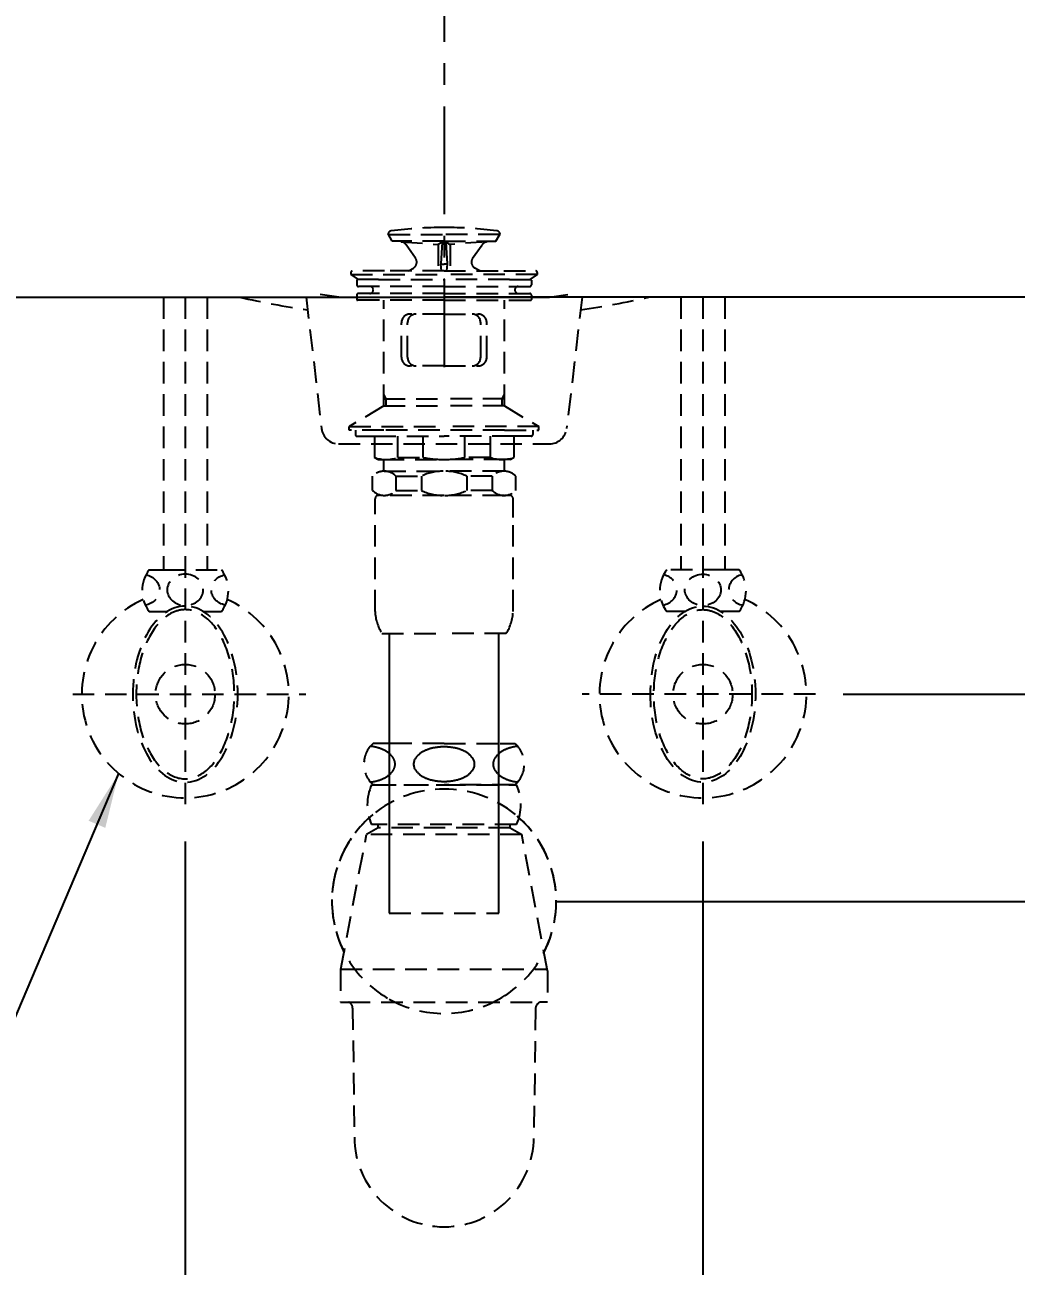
# Model space of a CAD drawing. Extents: x 0 to 3651, y -181 to 2100.
# Drawn here: x 600.1 to 887.4, y 227.6 to 587.1 of the extents above; entities that cross this region are included whole.
import ezdxf

# ---------------------------------------------------------------- set-up
doc = ezdxf.new("R2010")
doc.units = 0
doc.header["$LTSCALE"] = 25
doc.header["$MEASUREMENT"] = 0
doc.linetypes.add('CENTER', pattern=[2, 1.25, -0.25, 0.25, -0.25])
doc.linetypes.add('HIDDEN', pattern=[0.375, 0.25, -0.125])
doc.layers.get('0').update_dxf_attribs({"linetype": 'CONTINUOUS'})
doc.layers.get('DEFPOINTS').update_dxf_attribs({"linetype": 'CONTINUOUS'})
for name, color, linetype in [('1', 1, 'CONTINUOUS'), ('3', 3, 'CONTINUOUS'), ('4', 4, 'CONTINUOUS'), ('6', 6, 'CONTINUOUS'), ('7', 7, 'CONTINUOUS')]:
    doc.layers.add(name, color=color, linetype=linetype)
doc.styles.get("Standard").update_dxf_attribs({"font": 'NanumGothic.ttf'})
doc.dimstyles.get("Standard").update_dxf_attribs({"dimtxt": 2.5, "dimasz": 2, "dimexe": 2, "dimexo": 1, "dimgap": 1.5, "dimtad": 1, "dimdec": 0, "dimlfac": 10, "dimrnd": 0.5, "dimzin": 0, "dimdsep": 46, "dimtxsty": 'Standard', "dimcen": 0, "dimclrt": 2, "dimadec": 0, "dimazin": 0, "dimtfac": 1, "dimtdec": 0, "dimtmove": 0, "dimatfit": 3, "dimfxl": 0, "dimtolj": 1, "dimtzin": 0, "dimarcsym": 0})

# ---------------------------------------------------------------- blocks, each defined once
blk = doc.blocks.new('*D4')
at = {"layer": '1', "color": 3, "lineweight": -2}
for p, q in [((646.62, 350.6), (646.62, 125.27)), ((796.62, 350.6), (796.62, 125.27)), ((780.62, 133.27), (662.62, 133.27))]:
    blk.add_line(p, q, dxfattribs=at)
at = {"layer": '1', "color": 3}
for points in [[(662.62, 135.94), (662.62, 130.6), (646.62, 133.27)], [(780.62, 135.94), (780.62, 130.6), (796.62, 133.27)]]:
    blk.add_solid(points, dxfattribs=at)
at = {"layer": 'DEFPOINTS', "color": 0}
for p in [(646.62, 358.6), (796.62, 358.6), (646.62, 133.27)]:
    blk.add_point(p, dxfattribs=at)
at = {"layer": '1', "color": 2, "insert": (721.62, 156.47), "char_height": 28, "attachment_point": 5}
blk.add_mtext('\\A1;150', dxfattribs=at)
blk = doc.blocks.new('*D10')
at = {"layer": '3', "color": 3, "lineweight": -2}
for p, q in [((461.62, 575.72), (461.62, 17.8)), ((981.62, 575.72), (981.62, 17.8)), ((477.62, 25.8), (965.62, 25.8))]:
    blk.add_line(p, q, dxfattribs=at)
at = {"layer": '3', "color": 3}
for points in [[(477.62, 28.47), (477.62, 23.14), (461.62, 25.8)], [(965.62, 28.47), (965.62, 23.14), (981.62, 25.8)]]:
    blk.add_solid(points, dxfattribs=at)
at = {"layer": 'DEFPOINTS', "color": 0}
for p in [(461.62, 583.72), (981.62, 583.72), (981.62, 25.8)]:
    blk.add_point(p, dxfattribs=at)
at = {"layer": '3', "color": 2, "insert": (721.62, 49.04), "char_height": 28, "attachment_point": 5}
blk.add_mtext('\\A1;520', dxfattribs=at)
blk = doc.blocks.new('*D19')
at = {"layer": '1', "color": 3, "lineweight": -2}
for p, q in [((1031.48, 643.26), (1274.85, 643.26)), ((1266.85, 627.26), (1266.85, 474.17)), ((1266.85, 349.26), (1266.85, 427.65)), ((754.39, 333.26), (1274.85, 333.26))]:
    blk.add_line(p, q, dxfattribs=at)
at = {"layer": '1', "color": 3}
for points in [[(1264.19, 627.26), (1269.52, 627.26), (1266.85, 643.26)], [(1264.19, 349.26), (1269.52, 349.26), (1266.85, 333.26)]]:
    blk.add_solid(points, dxfattribs=at)
at = {"layer": 'DEFPOINTS', "color": 0}
for p in [(1023.48, 643.26), (746.39, 333.26, 9.25), (1266.85, 333.26)]:
    blk.add_point(p, dxfattribs=at)
at = {"layer": '1', "color": 2, "insert": (1266.85, 450.91), "char_height": 28, "attachment_point": 5}
blk.add_mtext('\\A1;310', dxfattribs=at)
blk = doc.blocks.new('*D21')
at = {"layer": '1', "color": 3, "lineweight": -2}
for p, q in [((837.24, 393.26), (1207.22, 393.26)), ((1199.22, 377.26), (1199.22, 219.75)), ((1199.22, -100.74), (1199.22, 173.35)), ((1084.13, -116.74), (1207.22, -116.74))]:
    blk.add_line(p, q, dxfattribs=at)
at = {"layer": '1', "color": 3}
for points in [[(1196.55, 377.26), (1201.89, 377.26), (1199.22, 393.26)], [(1196.55, -100.74), (1201.89, -100.74), (1199.22, -116.74)]]:
    blk.add_solid(points, dxfattribs=at)
at = {"layer": 'DEFPOINTS', "color": 0}
for p in [(829.24, 393.26, 9.25), (1076.13, -116.74), (1199.22, -116.74)]:
    blk.add_point(p, dxfattribs=at)
at = {"layer": '1', "color": 2, "insert": (1199.22, 196.55), "char_height": 28, "attachment_point": 5}
blk.add_mtext('\\A1;510', dxfattribs=at)

msp = doc.modelspace()

# ---------------------------------------------------------------- linework, layer by layer
at = {"color": 0}
msp.add_line((691.11679, 508.26135, 419.76184), (752.11679, 508.26135, 419.76184), dxfattribs=at)
at = {"color": 4, "linetype": 'HIDDEN'}
for p, q in [((700.61679, 367.01198, 9.25406), (721.61679, 367.01198, 9.25406)), ((721.61679, 367.01198, 9.25406), (742.61679, 367.01198, 9.25406)), ((691.71173, 313.6089, 9.25406), (699.11679, 352.6089, 9.25406)), ((702.51679, 354.6089, 9.25406), (699.11679, 352.6089, 9.25406)), ((744.11679, 352.6089, 9.25406), (699.11679, 352.6089, 9.25406)), ((742.61679, 355.51198, 9.25406), (700.61679, 355.51198, 9.25406)), ((702.51679, 354.6089, 9.25406), (702.51679, 355.51198, 9.25406)), ((740.71679, 354.6089, 9.25406), (702.51679, 354.6089, 9.25406)), ((740.71679, 354.6089, 9.25406), (740.71679, 355.51198, 9.25406)), ((740.71679, 354.6089, 9.25406), (744.11679, 352.6089, 9.25406)), ((751.61679, 313.1089, 9.25406), (744.11679, 352.6089, 9.25406)), ((691.61679, 313.6089, 9.25406), (691.61679, 304.1089, 9.25406)), ((691.61679, 313.6089, 9.25406), (751.52186, 313.6089, 9.25406)), ((751.61679, 313.1089, 9.25406), (751.61679, 304.1089, 9.25406)), ((691.61679, 304.1089, 9.25406), (693.98857, 304.1089, 9.25406)), ((693.98857, 304.1089, 9.25406), (749.61679, 304.1089, 9.25406)), ((695.11679, 302.3089, 9.25406), (695.61679, 265.01198, 9.25406)), ((748.11679, 302.17241, 9.25406), (747.61679, 265.01198, 9.25406)), ((751.61679, 304.1089, 9.25406), (749.61679, 304.1089, 9.25406))]:
    msp.add_line(p, q, dxfattribs=at)
for centre, radius, start, end in [((713.21679, 361.26198, 9.25406), 13.85, 155.4704525, 204.5295475), ((730.01679, 361.26198, 9.25406), 13.85, 335.4704525, 24.5295475), ((693.11679, 302.3089, 9.25406), 2, 0, 64.1580672), ((750.11679, 302.17241, 9.25406), 2, 104.4775122, 180), ((721.61679, 265.01198, 9.25406), 26, 180, 0)]:
    msp.add_arc(centre, radius, start, end, dxfattribs=at)
at = {"layer": '1', "color": 1, "linetype": 'CENTER'}
msp.add_line((721.61662, 663.51135), (721.61662, 488.01135), dxfattribs=at)
at = {"layer": '1', "color": 3}
for p, q in [((691.10694, 508.26352, 419.76184), (685.70814, 509.02266, 419.76184)), ((752.11682, 508.26138, 419.76184), (757.51567, 509.02014, 419.76184))]:
    msp.add_line(p, q, dxfattribs=at)
at = {"layer": '3', "linetype": 'HIDDEN'}
for p, q in [((706.61679, 524.45584, 9.25406), (705.38547, 526.58855, 9.25406)), ((705.50201, 526.3867, 9.25406), (721.61679, 526.3867, 9.25406)), ((737.73157, 526.3867, 9.25406), (721.61679, 526.3867, 9.25406)), ((736.61679, 524.45584, 9.25406), (737.84811, 526.58855, 9.25406)), ((721.61679, 524.45584, 9.25406), (706.61679, 524.45584, 9.25406)), ((709.13207, 524.27155, 9.25406), (719.86679, 523.57018, 9.25406)), ((713.34213, 519.57655, 9.25406), (710.62392, 523.42952, 9.25406)), ((721.61679, 524.45584, 9.25406), (719.86679, 523.57018, 9.25406)), ((719.86679, 523.57018, 9.25406), (719.86679, 515.85584, 9.25406)), ((721.09912, 524.19385, 9.25406), (720.66679, 517.78597, 9.25406)), ((721.61679, 524.45584, 9.25406), (723.36679, 523.57018, 9.25406)), ((721.61679, 524.45584, 9.25406), (736.61679, 524.45584, 9.25406)), ((722.13447, 524.19385, 9.25406), (722.56679, 517.78597, 9.25406)), ((734.10152, 524.27155, 9.25406), (723.36679, 523.57018, 9.25406)), ((723.36679, 523.57018, 9.25406), (723.36679, 515.85584, 9.25406)), ((729.89145, 519.57655, 9.25406), (732.60966, 523.42952, 9.25406)), ((720.86989, 515.85584, 9.25406), (720.66679, 517.81016, 9.25406)), ((720.66679, 517.81016, 9.25406), (721.61679, 517.81016, 9.25406)), ((722.56679, 517.81016, 9.25406), (721.61679, 517.81016, 9.25406)), ((722.36369, 515.85584, 9.25406), (722.56679, 517.81016, 9.25406)), ((694.61679, 515.45584, 9.25406), (694.61679, 514.85584, 9.25406)), ((694.61679, 514.85584, 9.25406), (696.75901, 513.35584, 9.25406)), ((694.61679, 514.85584, 9.25406), (721.61679, 514.85584, 9.25406)), ((704.31679, 515.85584, 9.25406), (695.01679, 515.85584, 9.25406)), ((721.61679, 515.85584, 9.25406), (704.31679, 515.85584, 9.25406)), ((711.26037, 515.85584, 9.25406), (712.70789, 516.69157, 9.25406)), ((721.61679, 515.85584, 9.25406), (738.91679, 515.85584, 9.25406)), ((748.61679, 514.85584, 9.25406), (721.61679, 514.85584, 9.25406)), ((731.97322, 515.85584, 9.25406), (730.5257, 516.69157, 9.25406)), ((738.91679, 515.85584, 9.25406), (748.21679, 515.85584, 9.25406)), ((748.61679, 514.85584, 9.25406), (746.47457, 513.35584, 9.25406)), ((748.61679, 515.45584, 9.25406), (748.61679, 514.85584, 9.25406)), ((696.31496, 513.15584, 9.25406), (696.31496, 511.85584, 9.25406)), ((702.61679, 513.35584, 9.25406), (696.51496, 513.35584, 9.25406)), ((721.61679, 511.35584, 9.25406), (696.81496, 511.35584, 9.25406)), ((702.61679, 513.35584, 9.25406), (721.61679, 513.35584, 9.25406)), ((740.61679, 513.35584, 9.25406), (721.61679, 513.35584, 9.25406)), ((721.61679, 511.35584, 9.25406), (746.41863, 511.35584, 9.25406)), ((740.61679, 513.35584, 9.25406), (746.71863, 513.35584, 9.25406)), ((746.91863, 513.15584, 9.25406), (746.91863, 511.85584, 9.25406)), ((696.31496, 508.85584, 9.25406), (696.31496, 507.55584, 9.25406)), ((721.61679, 507.35584, 9.25406), (696.51496, 507.35584, 9.25406)), ((721.61679, 509.35584, 9.25406), (696.81496, 509.35584, 9.25406)), ((704.11679, 476.76143, 9.25406), (704.11679, 507.35584, 9.25406)), ((721.61679, 509.35584, 9.25406), (746.41863, 509.35584, 9.25406)), ((721.61679, 507.35584, 9.25406), (746.71863, 507.35584, 9.25406)), ((739.11679, 476.76143, 9.25406), (739.11679, 507.35584, 9.25406)), ((746.91863, 508.85584, 9.25406), (746.91863, 507.55584, 9.25406)), ((709.24242, 490.85584, 9.25406), (709.24242, 500.85584, 9.25406)), ((711.01019, 490.85584, 9.25406), (711.01019, 500.85584, 9.25406)), ((721.61679, 503.35584, 9.25406), (711.74242, 503.35584, 9.25406)), ((721.61679, 503.35584, 9.25406), (731.49116, 503.35584, 9.25406)), ((732.22339, 490.85584, 9.25406), (732.22339, 500.85584, 9.25406)), ((733.99116, 490.85584, 9.25406), (733.99116, 500.85584, 9.25406)), ((721.61679, 488.35584, 9.25406), (711.74242, 488.35584, 9.25406)), ((721.61679, 488.35584, 9.25406), (731.49116, 488.35584, 9.25406)), ((704.81679, 478.85584, 9.25406), (704.11679, 480.06828, 9.25406)), ((704.11679, 478.85584, 9.25406), (721.61679, 478.85584, 9.25406)), ((704.81679, 476.76143, 9.25406), (704.81679, 478.85584, 9.25406)), ((739.11679, 478.85584, 9.25406), (721.61679, 478.85584, 9.25406)), ((738.41679, 478.85584, 9.25406), (739.11679, 480.06828, 9.25406)), ((738.41679, 476.76143, 9.25406), (738.41679, 478.85584, 9.25406)), ((704.11679, 476.76143, 9.25406), (694.11679, 470.76143, 9.25406)), ((704.11679, 476.76143, 9.25406), (721.61679, 476.76143, 9.25406)), ((739.11679, 476.76143, 9.25406), (721.61679, 476.76143, 9.25406)), ((739.11679, 476.76143, 9.25406), (749.11679, 470.76143, 9.25406)), ((694.11679, 470.76143, 9.25406), (721.61679, 470.76143, 9.25406)), ((694.11679, 469.76143, 9.25406), (694.11679, 470.76143, 9.25406)), ((704.11679, 469.76143, 9.25406), (694.11679, 469.76143, 9.25406)), ((695.92466, 469.76143, 9.25406), (695.92466, 468.46143, 9.25406)), ((696.42466, 467.96143, 9.25406), (701.42466, 467.96143, 9.25406)), ((701.42466, 467.96143, 9.25406), (721.61679, 467.96143, 9.25406)), ((701.42466, 467.96143, 9.25406), (701.42466, 461.83878, 9.25406)), ((739.11679, 469.76143, 9.25406), (704.11679, 469.76143, 9.25406)), ((708.19944, 461.83878, 9.25406), (708.19944, 467.96143, 9.25406)), ((715.60011, 461.83878, 9.25406), (715.60011, 467.96143, 9.25406)), ((749.11679, 470.76143, 9.25406), (721.61679, 470.76143, 9.25406)), ((741.80892, 467.96143, 9.25406), (721.61679, 467.96143, 9.25406)), ((727.63348, 461.83878, 9.25406), (727.63348, 467.96143, 9.25406)), ((735.03414, 461.83878, 9.25406), (735.03414, 467.96143, 9.25406)), ((739.11679, 469.76143, 9.25406), (749.11679, 469.76143, 9.25406)), ((741.80892, 467.96143, 9.25406), (741.80892, 461.83878, 9.25406)), ((746.80892, 467.96143, 9.25406), (741.80892, 467.96143, 9.25406)), ((747.30892, 469.76143, 9.25406), (747.30892, 468.46143, 9.25406)), ((749.11679, 469.76143, 9.25406), (749.11679, 470.76143, 9.25406)), ((702.42466, 461.26143, 9.25406), (701.42466, 461.83878, 9.25406)), ((702.42466, 461.26143, 9.25406), (703.82466, 461.26143, 9.25406)), ((703.82466, 461.26143, 9.25406), (721.61679, 461.26143, 9.25406)), ((704.11679, 457.85019, 9.25406), (704.11679, 461.26143, 9.25406)), ((708.19944, 461.83878, 9.25406), (715.60011, 461.83878, 9.25406)), ((739.40892, 461.26143, 9.25406), (721.61679, 461.26143, 9.25406)), ((735.03414, 461.83878, 9.25406), (727.63348, 461.83878, 9.25406)), ((739.11679, 457.85019, 9.25406), (739.11679, 461.26143, 9.25406)), ((740.80892, 461.26143, 9.25406), (739.40892, 461.26143, 9.25406)), ((740.80892, 461.26143, 9.25406), (741.80892, 461.83878, 9.25406)), ((704.26049, 457.85584, 9.25406), (721.3731, 457.85584, 9.25406)), ((738.9731, 457.85584, 9.25406), (721.86049, 457.85584, 9.25406)), ((700.8731, 452.29922, 9.25406), (700.8731, 456.41246, 9.25406)), ((707.64788, 456.41246, 9.25406), (715.04854, 456.41246, 9.25406)), ((707.64788, 456.41246, 9.25406), (707.64788, 452.29922, 9.25406)), ((715.04854, 456.41246, 9.25406), (715.04854, 452.29922, 9.25406)), ((728.18504, 456.41246, 9.25406), (728.18504, 452.29922, 9.25406)), ((735.58571, 456.41246, 9.25406), (728.18504, 456.41246, 9.25406)), ((735.58571, 456.41246, 9.25406), (735.58571, 452.29922, 9.25406)), ((742.36049, 452.29922, 9.25406), (742.36049, 456.41246, 9.25406)), ((701.61679, 417.25349, 9.25406), (701.61679, 449.85584, 9.25406)), ((721.61679, 450.85584, 9.25406), (702.61679, 450.85584, 9.25406)), ((707.64788, 452.29922, 9.25406), (715.04854, 452.29922, 9.25406)), ((738.9731, 450.85584, 9.25406), (721.61679, 450.85584, 9.25406)), ((735.58571, 452.29922, 9.25406), (728.18504, 452.29922, 9.25406)), ((738.41679, 450.85584, 9.25406), (738.9731, 450.85584, 9.25406)), ((738.9731, 450.85584, 9.25406), (739.3731, 450.85584, 9.25406)), ((740.61679, 450.85584, 9.25406), (739.11679, 450.85584, 9.25406)), ((741.61679, 444.4916, 9.25406), (741.61679, 449.85584, 9.25406)), ((741.61679, 417.25349, 9.25406), (741.61679, 449.85584, 9.25406)), ((703.61679, 410.85584, 9.25406), (721.61679, 410.85584, 9.25406)), ((739.61679, 410.85584, 9.25406), (721.61679, 410.85584, 9.25406)), ((705.74179, 329.85584, 9.25406), (737.49179, 329.85584, 9.25406))]:
    msp.add_line(p, q, dxfattribs=at)
at = {"layer": '3', "color": 7}
for p in [(461.61662, 508.26135), (981.61662, 508.26135)]:
    msp.add_line(p, (721.61662, 508.26135), dxfattribs=at)
at = {"layer": '3', "color": 7, "linetype": 'HIDDEN'}
for p, q in [((681.64484, 508.26135), (686.09978, 470.19778)), ((761.58907, 508.26135), (757.13413, 470.19778)), ((691.06589, 465.77901), (752.16802, 465.77901))]:
    msp.add_line(p, q, dxfattribs=at)
at = {"layer": '3'}
for p, q in [((705.74179, 410.85584, 9.25406), (705.74179, 329.85584, 9.25406)), ((737.49179, 329.85584, 9.25406), (737.49179, 410.85584, 9.25406))]:
    msp.add_line(p, q, dxfattribs=at)
at = {"layer": '3', "linetype": 'HIDDEN'}
for centre, radius, start, end in [((706.46679, 526.3867, 9.25406), 1.1, 97.3204137, 169.426199), ((721.61679, 408.45584, 9.25406), 120, 90, 97.3204137), ((721.61679, 408.45584, 9.25406), 120, 82.6795863, 90), ((736.76679, 526.3867, 9.25406), 1.1, 10.573801, 82.6795863), ((708.98968, 522.27659, 9.25406), 2, 35.2023251, 86.2618095), ((734.2439, 522.27659, 9.25406), 2, 93.7381905, 144.7976749), ((711.70789, 518.42362, 9.25406), 2, 300, 35.2023251), ((731.5257, 518.42362, 9.25406), 2, 144.7976749, 240), ((695.01679, 515.45584, 9.25406), 0.4, 90, 180), ((748.21679, 515.45584, 9.25406), 0.4, 0, 90), ((696.51496, 513.15584, 9.25406), 0.2, 90, 180), ((696.81496, 511.85584, 9.25406), 0.5, 180, 270), ((700.11679, 510.35584, 9.25406), 1, 270, 90), ((743.11679, 510.35584, 9.25406), 1, 90, 270), ((746.41863, 511.85584, 9.25406), 0.5, 270, 0), ((746.71863, 513.15584, 9.25406), 0.2, 0, 90), ((696.81496, 508.85584, 9.25406), 0.5, 90, 180), ((696.51496, 507.55584, 9.25406), 0.2, 180, 270), ((746.41863, 508.85584, 9.25406), 0.5, 0, 90), ((746.71863, 507.55584, 9.25406), 0.2, 270, 0), ((711.74242, 500.85584, 9.25406), 2.5, 90, 180), ((713.51019, 500.85584, 9.25406), 2.5, 90, 180), ((729.72339, 500.85584, 9.25406), 2.5, 0, 90), ((731.49116, 500.85584, 9.25406), 2.5, 0, 90), ((711.74242, 490.85584, 9.25406), 2.5, 180, 270), ((713.51019, 490.85584, 9.25406), 2.5, 180, 270), ((729.72339, 490.85584, 9.25406), 2.5, 270, 0), ((731.49116, 490.85584, 9.25406), 2.5, 270, 0), ((696.42466, 468.46143, 9.25406), 0.5, 180, 270), ((746.80892, 468.46143, 9.25406), 0.5, 270, 0), ((704.81205, 471.44064, 9.25406), 10.18185, 250.567925, 289.432075), ((721.42465, 490.71376, 9.25406), 29.45658, 258.5955662, 270.3737354), ((721.80893, 490.71376, 9.25406), 29.45658, 269.6262646, 281.4044338), ((738.42153, 471.44064, 9.25406), 10.18185, 250.567925, 289.432075), ((704.26049, 453.14804, 9.25406), 4.70435, 43.9409373, 136.0590627), ((721.1509, 444.25136, 9.25406), 13.60629, 89.0642953, 116.6471866), ((722.08268, 444.25136, 9.25406), 13.60629, 63.3528134, 90.9357047), ((738.9731, 453.14804, 9.25406), 4.70435, 43.9409373, 136.0590627), ((704.26049, 455.56364, 9.25406), 4.70435, 223.9409373, 316.0590627), ((702.61679, 449.85584, 9.25406), 1, 90, 180), ((721.1509, 464.46032, 9.25406), 13.60629, 243.3528134, 270.9357047), ((722.08268, 464.46032, 9.25406), 13.60629, 269.0642953, 296.6471866), ((738.9731, 455.56364, 9.25406), 4.70435, 223.9409373, 316.0590627), ((740.61679, 449.85584, 9.25406), 1, 0, 90), ((714.6052, 417.80242, 9.25406), 13, 182.4200434, 212.3000082), ((728.62839, 417.80242, 9.25406), 13, 327.6999918, 357.5799566)]:
    msp.add_arc(centre, radius, start, end, dxfattribs=at)
at = {"layer": '3', "color": 7, "linetype": 'HIDDEN'}
for centre, radius, start, end in [((727.48092, 801.10015), 300, 257.4559481, 261.2953387), ((715.76374, 801.10056), 300, 278.7025549, 282.5436903), ((691.06589, 470.77901), 5, 186.6755031, 270), ((752.16802, 470.77901), 5, 270, 353.3244969)]:
    msp.add_arc(centre, radius, start, end, dxfattribs=at)
at = {"layer": '4', "linetype": 'HIDDEN'}
for p, q in [((705.36679, 379.01198, 9.25406), (701.07529, 379.01198, 9.25406)), ((721.61679, 379.01198, 9.25406), (705.36679, 379.01198, 9.25406)), ((721.61679, 379.01198, 9.25406), (737.86679, 379.01198, 9.25406)), ((737.86679, 379.01198, 9.25406), (742.15829, 379.01198, 9.25406)), ((701.46679, 367.01198, 9.25406), (701.07529, 367.01198, 9.25406)), ((701.46679, 367.01198, 9.25406), (721.61679, 367.01198, 9.25406)), ((741.76679, 367.01198, 9.25406), (721.61679, 367.01198, 9.25406)), ((741.76679, 367.01198, 9.25406), (742.15829, 367.01198, 9.25406))]:
    msp.add_line(p, q, dxfattribs=at)
at = {"layer": '4', "linetype": 'HIDDEN', "elevation": 9.25406}
for points in [[(707.42196, 373.01198, 0.15521739), (706.83147, 374.8683, 0.106747244), (704.76976, 376.75898, 0.07304301), (701.9999, 377.87699, 0.028511088), (700.27115, 378.19301, 0.05952259)], [(721.61679, 378.01198, 0.057537424), (718.05925, 377.60123, 0.071219107), (715.3593, 376.54751, 0.106373365), (713.33649, 374.75091, 0.159482965)], [(721.61679, 378.01198, 0.057537424), (718.05925, 377.60123, 0.071219107), (715.3593, 376.54751, 0.106373365), (713.33649, 374.75091, 0.159482965)], [(721.61679, 378.01198, -0.057537424), (725.17434, 377.60123, -0.071219107), (727.87429, 376.54751, -0.106373365), (729.89709, 374.75091, -0.159482965)], [(721.61679, 378.01198, -0.057537424), (725.17434, 377.60123, -0.071219107), (727.87429, 376.54751, -0.106373365), (729.89709, 374.75091, -0.159482965)], [(735.81162, 373.01198, -0.15521739), (736.40211, 374.8683, -0.106747244), (738.46382, 376.75898, -0.07304301), (741.23368, 377.87699, -0.028511088), (742.96244, 378.19301, -0.05952259)], [(713.33649, 374.75091, 0.327290453), (713.33649, 371.27304, 0.106373385), (715.3593, 369.47644, 0.071219107), (718.05925, 368.42272, 0.057537424), (721.61679, 368.01198, 0.057537424)], [(729.89709, 374.75091, -0.327290453), (729.89709, 371.27304, -0.106373385), (727.87429, 369.47644, -0.071219107), (725.17434, 368.42272, -0.057537424), (721.61679, 368.01198, -0.057537424)], [(700.27115, 367.83094, 0.028511088), (701.9999, 368.14696, 0.07304301), (704.76976, 369.26497, 0.106747244), (706.83147, 371.15565, 0.15521739), (707.42196, 373.01198, 0.15521739)], [(742.96244, 367.83094, -0.028511088), (741.23368, 368.14696, -0.07304301), (738.46382, 369.26497, -0.106747244), (736.40211, 371.15565, -0.15521739), (735.81162, 373.01198, -0.15521739)]]:
    msp.add_lwpolyline(points, format="xyb", dxfattribs=at)
at = {"layer": '4', "linetype": 'HIDDEN'}
for centre, radius, start, end in [((706.36679, 373.01198, 9.25406), 8, 131.4096221, 228.5903779), ((736.86679, 373.01198, 9.25406), 8, 311.4096221, 48.5903779), ((721.61679, 333.3002, 9.25406), 32.5, 50.5529208, 129.4470792), ((721.61679, 333.3002, 9.25406), 32.5, 129.4470792, 240.760487), ((721.61679, 333.3002, 9.25406), 32.5, 131.5264223, 206.9716437), ((721.61679, 333.3002, 9.25406), 32.5, 299.239513, 50.5529208), ((721.61679, 333.3002, 9.25406), 32.5, 333.0283563, 48.4735777), ((721.61679, 333.3002, 9.25406), 32.5, 240.760487, 299.239513)]:
    msp.add_arc(centre, radius, start, end, dxfattribs=at)
at = {"layer": '6', "linetype": 'HIDDEN'}
for p, q in [((640.26679, 508.26138, 9.25406), (640.26679, 429.26143, 9.25406)), ((646.61679, 508.26138, 9.25406), (646.61679, 358.6029, 9.25406)), ((652.96679, 508.26137, 9.25406), (652.96679, 429.26143, 9.25406)), ((790.26679, 508.26137, 9.25406), (790.26679, 429.26143, 9.25406)), ((796.61679, 508.26138, 9.25406), (796.61679, 358.6029, 9.25406)), ((802.96679, 508.26138, 9.25406), (802.96679, 429.26143, 9.25406)), ((636.11679, 429.26143, 9.25406), (640.26679, 429.26143, 9.25406)), ((640.26679, 429.26143, 9.25406), (657.11679, 429.26143, 9.25406)), ((802.96679, 429.26143, 9.25406), (786.11679, 429.26143, 9.25406)), ((807.11679, 429.26143, 9.25406), (802.96679, 429.26143, 9.25406)), ((636.11679, 417.26143, 9.25406), (641.4766, 417.26143, 9.25406)), ((651.75699, 417.26143, 9.25406), (657.11679, 417.26143, 9.25406)), ((791.4766, 417.26143, 9.25406), (786.11679, 417.26143, 9.25406)), ((807.11679, 417.26143, 9.25406), (801.75699, 417.26143, 9.25406)), ((613.99022, 393.26143, 9.25406), (681.58592, 393.26143, 9.25406)), ((829.24337, 393.26143, 9.25406), (761.64766, 393.26143, 9.25406))]:
    msp.add_line(p, q, dxfattribs=at)
for centre in [(646.61679, 393.26143, 9.25406), (796.61679, 393.26143, 9.25406)]:
    msp.add_circle(centre, 8.61509, dxfattribs=at)
for centre, radius, start, end in [((644.11679, 423.26143, 9.25406), 10, 143.1301024, 216.8698976), ((649.11679, 423.26143, 9.25406), 10, 323.1301024, 36.8698976), ((794.11679, 423.26143, 9.25406), 10, 143.1301024, 216.8698976), ((799.11679, 423.26143, 9.25406), 10, 323.1301024, 36.8698976), ((646.61679, 393.26143, 9.25406), 30, 113.9172512, 66.0827488), ((796.61679, 393.26143, 9.25406), 30, 113.9172512, 66.0827488)]:
    msp.add_arc(centre, radius, start, end, dxfattribs=at)
at = {"layer": '6', "linetype": 'HIDDEN', "extrusion": (0, 0, -1)}
for centre, major_axis, start_param, end_param in [((633.93412, 423.48902, 9.25406), (-5.22946, 0), 1.82411945, 4.498970222), ((659.39006, 423.48902, 9.25406), (5.22946, 0), 1.800504354, 4.443057795)]:
    msp.add_ellipse(centre, major_axis=major_axis, ratio=0.866391406, start_param=start_param, end_param=end_param, dxfattribs=at)
for centre, major_axis, ratio in [((646.61679, 423.48902, 9.25406), (-5.22946, 0), 0.866391406), ((646.61679, 393.26143, 9.25406), (0, 25.5), 0.596528766)]:
    msp.add_ellipse(centre, major_axis=major_axis, ratio=ratio, dxfattribs=at)
at = {"layer": '6', "linetype": 'HIDDEN'}
for centre, major_axis, ratio in [((796.61679, 423.48902, 9.25406), (5.22946, 0), 0.866391406), ((796.61679, 393.26143, 9.25406), (0, 25.5), 0.596528766)]:
    msp.add_ellipse(centre, major_axis=major_axis, ratio=ratio, dxfattribs=at)
for centre, major_axis, start_param, end_param in [((809.29947, 423.48902, 9.25406), (5.22946, 0), 1.82411945, 4.498970222), ((783.84353, 423.48902, 9.25406), (-5.22946, 0), 1.800504354, 4.443057795)]:
    msp.add_ellipse(centre, major_axis=major_axis, ratio=0.866391406, start_param=start_param, end_param=end_param, dxfattribs=at)
for points in [[(646.61679, 417.76143, 9.25406), (648.69718, 417.76143, 9.25406), (650.79694, 416.95232, 9.25406), (654.69316, 413.70727, 9.25406), (656.46538, 411.26714, 9.25406), (659.19124, 405.23843, 9.25406), (660.1429, 401.65902, 9.25406), (660.9933, 394.14388, 9.25406), (660.89198, 390.21415, 9.25406), (659.66008, 382.85673, 9.25406), (658.52959, 379.4352, 9.25406), (655.51717, 373.84599, 9.25406), (653.63929, 371.68875, 9.25406), (649.63415, 369.04642, 9.25406), (647.52863, 368.54483, 9.25406), (643.37313, 369.14663, 9.25406), (641.29138, 370.26949, 9.25406), (637.54017, 374.10149, 9.25406), (635.89144, 376.80559, 9.25406), (633.47706, 383.22696, 9.25406), (632.71228, 386.93621, 9.25406), (632.25061, 394.55065, 9.25406), (632.55375, 398.44991, 9.25406), (634.15659, 405.59233, 9.25406), (635.45616, 408.82904, 9.25406), (638.72705, 413.93583, 9.25406), (640.69077, 415.79458, 9.25406), (644.00848, 417.44675, 9.25406), (645.314, 417.76143, 9.25406), (646.61679, 417.76143, 9.25406)], [(796.61679, 417.76143, 9.25406), (794.5364, 417.76143, 9.25406), (792.43665, 416.95232, 9.25406), (788.54042, 413.70727, 9.25406), (786.7682, 411.26714, 9.25406), (784.04235, 405.23843, 9.25406), (783.09068, 401.65902, 9.25406), (782.24028, 394.14388, 9.25406), (782.34161, 390.21415, 9.25406), (783.5735, 382.85673, 9.25406), (784.70399, 379.4352, 9.25406), (787.71642, 373.84599, 9.25406), (789.59429, 371.68875, 9.25406), (793.59944, 369.04642, 9.25406), (795.70495, 368.54483, 9.25406), (799.86045, 369.14663, 9.25406), (801.9422, 370.26949, 9.25406), (805.69341, 374.10149, 9.25406), (807.34214, 376.80559, 9.25406), (809.75653, 383.22696, 9.25406), (810.52131, 386.93621, 9.25406), (810.98298, 394.55065, 9.25406), (810.67983, 398.44991, 9.25406), (809.07699, 405.59233, 9.25406), (807.77743, 408.82904, 9.25406), (804.50654, 413.93583, 9.25406), (802.54281, 415.79458, 9.25406), (799.2251, 417.44675, 9.25406), (797.91959, 417.76143, 9.25406), (796.61679, 417.76143, 9.25406)]]:
    msp.add_open_spline(points, degree=3, knots=[0, 0, 0, 0, 0.461109739, 0.461109739, 0.922219478, 0.922219478, 1.383329216, 1.383329216, 1.844438955, 1.844438955, 2.305548694, 2.305548694, 2.766658433, 2.766658433, 3.227768172, 3.227768172, 3.688877911, 3.688877911, 4.149987649, 4.149987649, 4.611097388, 4.611097388, 5.072207127, 5.072207127, 5.533316866, 5.533316866, 5.994426605, 5.994426605, 6.283185307, 6.283185307, 6.283185307, 6.283185307], dxfattribs=at)
at = {"layer": '7', "linetype": 'HIDDEN', "extrusion": (0, 1, 0)}
for p, q in [((721.61679, 508.26143, 455.06983), (721.61679, 508.26143, -4.93017)), ((721.61679, 508.26143, -4.93017), (721.61679, 508.26143, 455.06983)), ((721.61679, 508.26143, 455.06983), (721.61679, 508.26143, -4.93017)), ((721.61679, 508.26143, -4.93017), (721.61679, 508.26143, 455.06983)), ((721.61679, 508.26143, -4.93017), (721.61679, 508.26142, -4.93017)), ((721.61679, 508.26142, -4.93017), (721.61679, 508.26143, -4.93017)), ((721.61679, 508.26143, -4.93017), (721.61679, 508.26142, -4.93017)), ((721.61679, 508.26142, -4.93017), (721.61679, 508.26143, -4.93017)), ((721.61679, 508.26135, 455.06983), (721.61679, 508.26143, 455.06983)), ((721.61679, 508.26143, 455.06983), (721.61679, 508.26135, 455.06983)), ((721.61679, 508.26135, 455.06983), (721.61679, 508.26143, 455.06983)), ((721.61679, 508.26143, 455.06983), (721.61679, 508.26135, 455.06983)), ((721.61679, 508.26142, 29.25406), (721.61679, 508.26142, 9.25406)), ((721.61679, 508.26142, 29.25406), (721.61679, 508.26142, 9.25406)), ((721.61679, 508.26142, 29.25406), (721.61679, 508.26142, 9.25406)), ((721.61679, 508.26142, 29.25406), (721.61679, 508.26142, 9.25406)), ((721.61679, 508.26142, 9.25406), (721.61679, 508.26142, -4.93017)), ((721.61679, 508.26142, 9.25406), (721.61679, 508.26142, -4.93017)), ((721.61679, 508.26142, 9.25406), (721.61679, 508.26142, -4.93017)), ((721.61679, 508.26142, 9.25406), (721.61679, 508.26142, -4.93017)), ((721.61679, 508.26135, 419.76184), (721.61679, 508.26135, 455.06983)), ((721.61679, 508.26135, 419.76184), (721.61679, 508.26135, 455.06983))]:
    msp.add_line(p, q, dxfattribs=at)
at = {"layer": '7', "linetype": 'HIDDEN'}
for points, degree in [([(721.61679, 508.26143, 9.25579), (721.61679, 508.26143, 9.25406)], 1), ([(721.61679, 508.26143, 9.25579), (721.61679, 508.26143, 9.25406)], 1), ([(721.61679, 508.26143, 9.25579), (721.61679, 508.26143, 9.25406)], 1), ([(721.61679, 508.26143, 9.25579), (721.61679, 508.26143, 9.25406)], 1), ([(721.61679, 508.26141, -4.93017), (721.61679, 508.26141, -0.20212), (721.61679, 508.26141, 4.52595), (721.61679, 508.26141, 9.25406)], 3), ([(721.61679, 508.26141, -4.93017), (721.61679, 508.26141, -0.20212), (721.61679, 508.26141, 4.52595), (721.61679, 508.26141, 9.25406)], 3), ([(721.61679, 508.26141, -4.93017), (721.61679, 508.26141, -0.20212), (721.61679, 508.26141, 4.52595), (721.61679, 508.26141, 9.25406)], 3), ([(721.61679, 508.26141, -4.93017), (721.61679, 508.26141, -0.20212), (721.61679, 508.26141, 4.52595), (721.61679, 508.26141, 9.25406)], 3)]:
    msp.add_open_spline(points, degree=degree, dxfattribs=at)
for points, knots in [([(721.61679, 508.26142, 390.58827), (721.61679, 508.26142, 329.26766), (721.61679, 508.26142, 267.94331), (721.61679, 508.26142, 147.49627), (721.61679, 508.26142, 88.37357), (721.61679, 508.26142, 29.25406)], [0, 0, 0, 0, 0.509143811, 0.509143811, 1, 1, 1, 1]), ([(721.61679, 508.26142, 390.58827), (721.61679, 508.26142, 329.26766), (721.61679, 508.26142, 267.94331), (721.61679, 508.26142, 147.49627), (721.61679, 508.26142, 88.37357), (721.61679, 508.26142, 29.25406)], [0, 0, 0, 0, 0.509143811, 0.509143811, 1, 1, 1, 1]), ([(721.61679, 508.26142, 390.58827), (721.61679, 508.26142, 329.26766), (721.61679, 508.26142, 267.94331), (721.61679, 508.26142, 147.49627), (721.61679, 508.26142, 88.37357), (721.61679, 508.26142, 29.25406)], [0, 0, 0, 0, 0.509143811, 0.509143811, 1, 1, 1, 1]), ([(721.61679, 508.26142, 390.58827), (721.61679, 508.26142, 329.26766), (721.61679, 508.26142, 267.94331), (721.61679, 508.26142, 147.49627), (721.61679, 508.26142, 88.37357), (721.61679, 508.26142, 29.25406)], [0, 0, 0, 0, 0.509143811, 0.509143811, 1, 1, 1, 1]), ([(721.61679, 508.26142, 390.58827), (721.61679, 508.26142, 394.59252), (721.61679, 508.26142, 398.5806), (721.61679, 508.26141, 405.89515), (721.61679, 508.26141, 409.28638), (721.61679, 508.26141, 414.87505), (721.61679, 508.26141, 417.11645), (721.61679, 508.26141, 420.10775), (721.61679, 508.26141, 420.85959), (721.61679, 508.26141, 420.81654)], [0, 0, 0, 0, 0.25, 0.25, 0.5, 0.5, 0.75, 0.75, 1, 1, 1, 1]), ([(721.61679, 508.26142, 390.58827), (721.61679, 508.26142, 394.59252), (721.61679, 508.26142, 398.5806), (721.61679, 508.26141, 405.89515), (721.61679, 508.26141, 409.28638), (721.61679, 508.26141, 414.87505), (721.61679, 508.26141, 417.11645), (721.61679, 508.26141, 420.10775), (721.61679, 508.26141, 420.85959), (721.61679, 508.26141, 420.81654)], [0, 0, 0, 0, 0.25, 0.25, 0.5, 0.5, 0.75, 0.75, 1, 1, 1, 1]), ([(721.61679, 508.26142, 390.58827), (721.61679, 508.26142, 394.59252), (721.61679, 508.26142, 398.5806), (721.61679, 508.26141, 405.89515), (721.61679, 508.26141, 409.28638), (721.61679, 508.26141, 414.87505), (721.61679, 508.26141, 417.11645), (721.61679, 508.26141, 420.10775), (721.61679, 508.26141, 420.85959), (721.61679, 508.26141, 420.81654)], [0, 0, 0, 0, 0.25, 0.25, 0.5, 0.5, 0.75, 0.75, 1, 1, 1, 1]), ([(721.61679, 508.26142, 390.58827), (721.61679, 508.26142, 394.59252), (721.61679, 508.26142, 398.5806), (721.61679, 508.26141, 405.89515), (721.61679, 508.26141, 409.28638), (721.61679, 508.26141, 414.87505), (721.61679, 508.26141, 417.11645), (721.61679, 508.26141, 420.10775), (721.61679, 508.26141, 420.85959), (721.61679, 508.26141, 420.81654)], [0, 0, 0, 0, 0.25, 0.25, 0.5, 0.5, 0.75, 0.75, 1, 1, 1, 1]), ([(721.61679, 508.26135, 419.76184), (721.61679, 508.26136, 419.76179), (721.61679, 508.26137, 419.85675), (721.61679, 508.26139, 420.23855), (721.61679, 508.2614, 420.50347), (721.61679, 508.26141, 420.81654)], [0, 0, 0, 0, 0.535586593, 0.535586593, 1, 1, 1, 1]), ([(721.61679, 508.26135, 419.76184), (721.61679, 508.26136, 419.76179), (721.61679, 508.26137, 419.85675), (721.61679, 508.26139, 420.23855), (721.61679, 508.2614, 420.50347), (721.61679, 508.26141, 420.81654)], [0, 0, 0, 0, 0.535586593, 0.535586593, 1, 1, 1, 1]), ([(721.61679, 508.26135, 419.76184), (721.61679, 508.26136, 419.76179), (721.61679, 508.26137, 419.85675), (721.61679, 508.26139, 420.23855), (721.61679, 508.2614, 420.50347), (721.61679, 508.26141, 420.81654)], [0, 0, 0, 0, 0.535586593, 0.535586593, 1, 1, 1, 1]), ([(721.61679, 508.26135, 419.76184), (721.61679, 508.26136, 419.76179), (721.61679, 508.26137, 419.85675), (721.61679, 508.26139, 420.23855), (721.61679, 508.2614, 420.50347), (721.61679, 508.26141, 420.81654)], [0, 0, 0, 0, 0.535586593, 0.535586593, 1, 1, 1, 1])]:
    msp.add_open_spline(points, degree=3, knots=knots, dxfattribs=at)

# ---------------------------------------------------------------- dimensions: what is measured, and where the dimension line sits
at = {"layer": '1'}
for base, p1, p2, picture, middle in [((1266.85477, 333.26143), (1023.48106, 643.26135), (746.39183, 333.26143, 9.25406), '*D19', (1266.85477, 450.90922)), ((1199.21962, -116.73865), (829.24337, 393.26143, 9.25406), (1076.12974, -116.73865), '*D21', (1199.21962, 196.55289))]:
    dim = msp.add_linear_dim(base=base, p1=p1, p2=p2, angle=90, dimstyle='Standard', override={"dimscale": 0.8, "dimtxt": 35, "dimasz": 20, "dimexe": 10, "dimexo": 10, "dimgap": 10, "dimtih": 1, "dimtoh": 1, "dimlfac": 1, "dimzin": 8, "dimclrd": 3, "dimclre": 3, "dimarcsym": 1}, dxfattribs=at)
    dim.commit()
    dim.dimension.update_dxf_attribs({"geometry": picture, "text_midpoint": middle, "dimtype": 160})
dim = msp.add_linear_dim(base=(646.61679, 133.27128, 9.25406), p1=(796.61679, 358.6029, 9.25406), p2=(646.61679, 358.6029, 9.25406), dimstyle='Standard', override={"dimscale": 0.8, "dimtxt": 35, "dimasz": 20, "dimexe": 10, "dimexo": 10, "dimgap": 10, "dimlfac": 1, "dimzin": 8, "dimclrd": 3, "dimclre": 3}, dxfattribs=at)
dim.commit()
dim.dimension.update_dxf_attribs({"geometry": '*D4', "text_midpoint": (721.61679, 156.473, 9.25406)})
at = {"layer": '3', "color": 7}
dim = msp.add_linear_dim(base=(981.61662, 25.80247), p1=(461.61662, 583.71688), p2=(981.61662, 583.71688), dimstyle='Standard', override={"dimscale": 0.8, "dimtxt": 35, "dimasz": 20, "dimexe": 10, "dimexo": 10, "dimgap": 10, "dimlfac": 1, "dimzin": 8, "dimclrd": 3, "dimclre": 3}, dxfattribs=at)
dim.commit()
dim.dimension.update_dxf_attribs({"geometry": '*D10', "text_midpoint": (721.61662, 25.80247), "dimtype": 160})

# ---------------------------------------------------------------- leaders
at = {"layer": '1'}
msp.add_leader([(627.29945, 370.30843, 9.25406), (592.22778, 287.93769, 9.25406), (417.75904, 287.93769, 9.25406)], dimstyle='Standard', override={"dimscale": 0.8, "dimtxt": 35, "dimasz": 20, "dimexe": 10, "dimexo": 10, "dimgap": 10, "dimtad": 0, "dimlfac": 1, "dimzin": 8, "dimclrd": 3, "dimclre": 3, "dimarcsym": 1}, dxfattribs=at)

doc.saveas('drawing.dxf')
